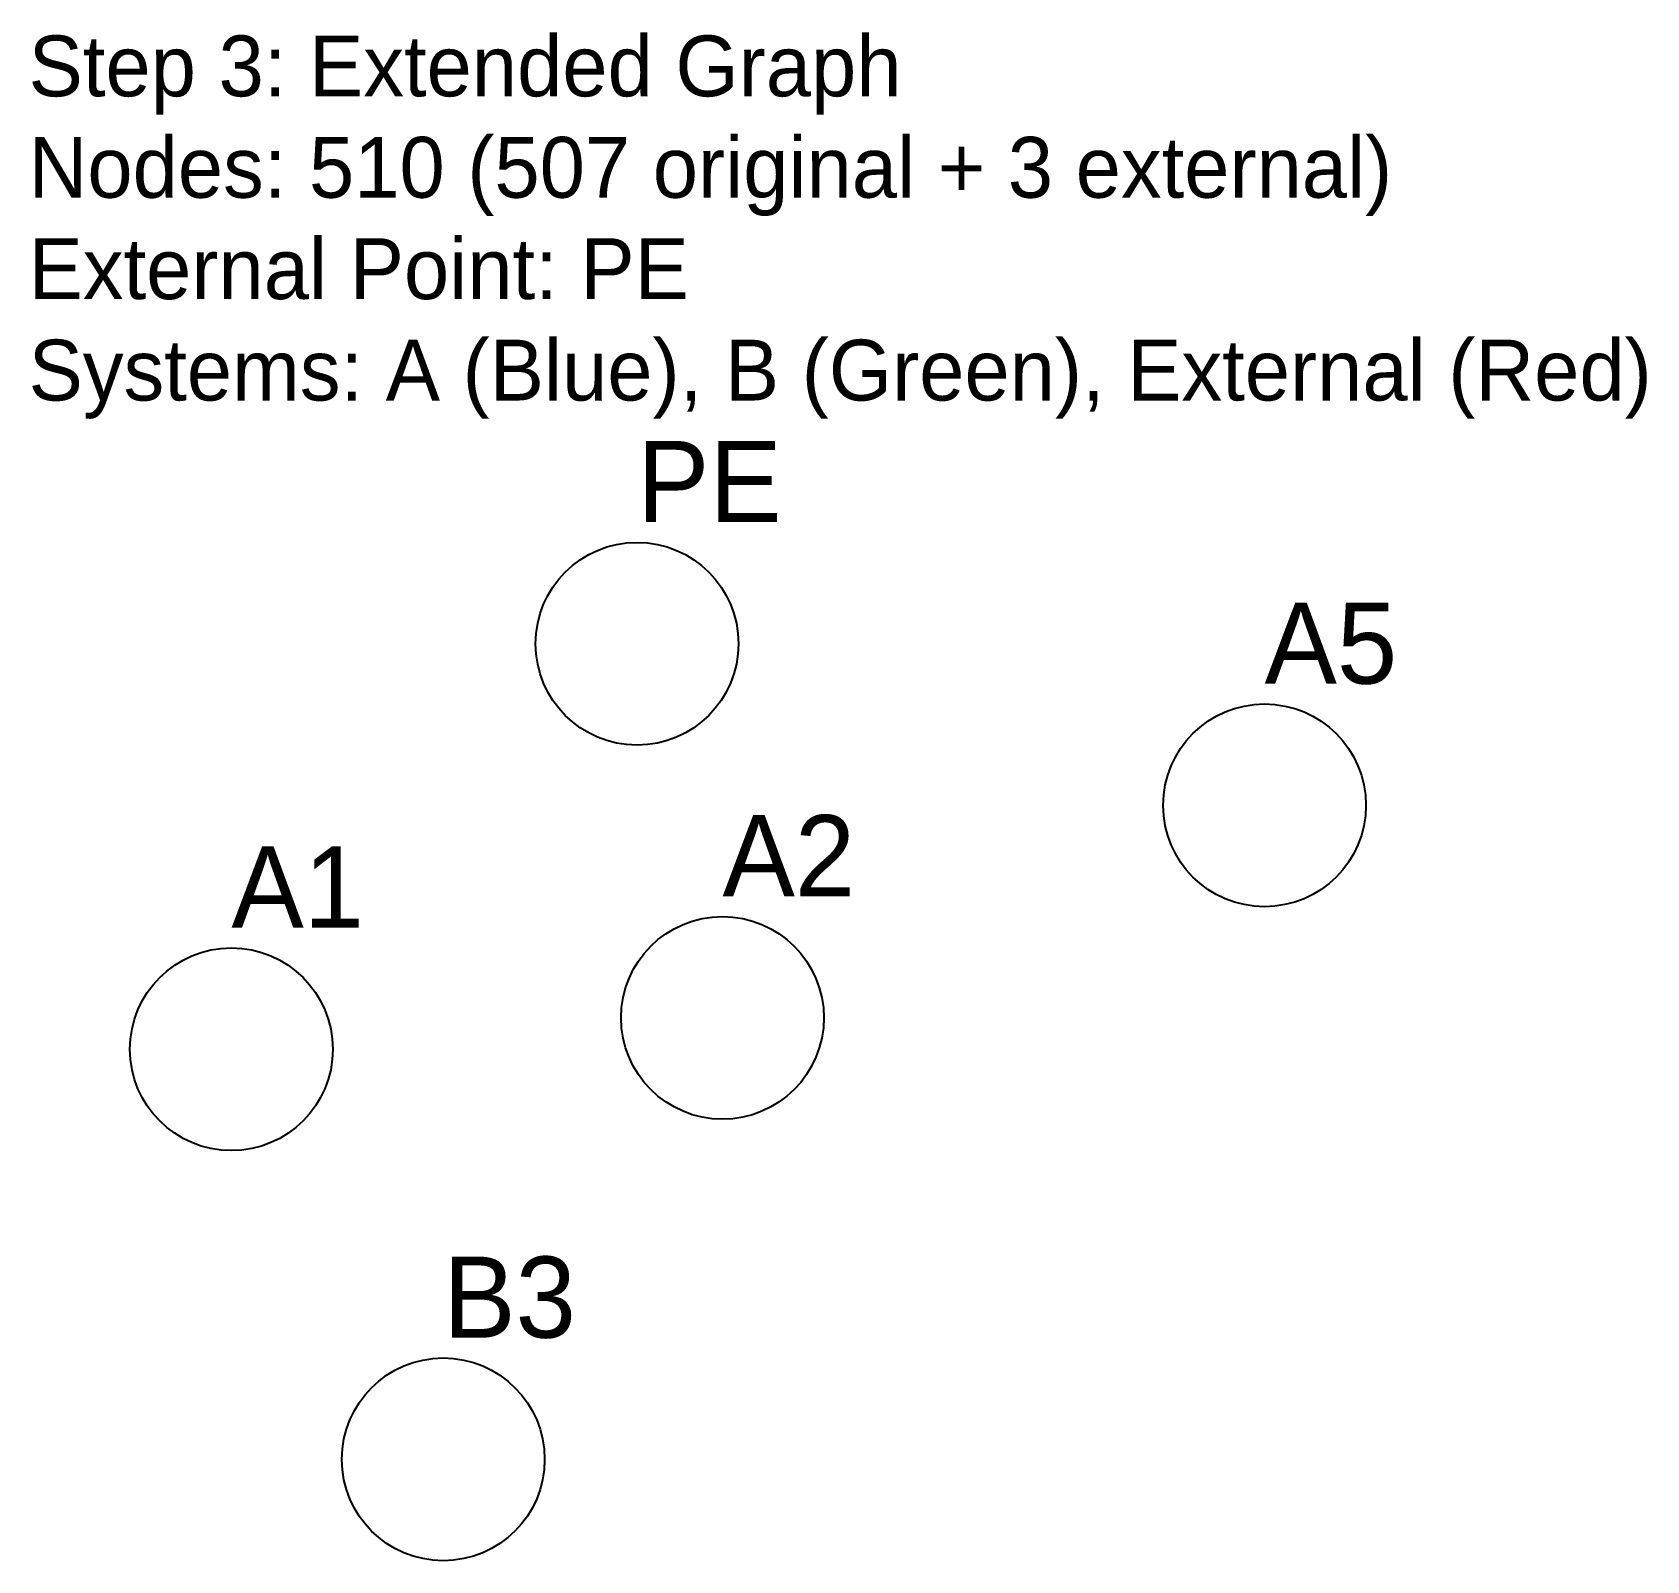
# Model space of a CAD drawing. Header units: metres. Extents: x 165.9 to 205.7, y -0.1 to 37.6.
import ezdxf

# ---------------------------------------------------------------- set-up
doc = ezdxf.new("R2010")
doc.units = ezdxf.units.M
doc.layers.add('LABELS', color=7, linetype='Continuous')
doc.layers.add('SPECIAL_POINTS', color=2, linetype='Continuous')

msp = doc.modelspace()

# ---------------------------------------------------------------- linework, layer by layer
at = {"layer": 'SPECIAL_POINTS'}
for centre in [(180.839, 22.53, 166.634), (196.31, 18.545, 153.799), (182.946, 13.304, 157.295), (170.839, 12.53, 156.634), (176.062, 2.416, 153.96)]:
    msp.add_circle(centre, 2.5, dxfattribs=at)

# ---------------------------------------------------------------- texts
at = {"layer": 'LABELS'}
for s, p in [('PE', (180.839, 25.53, 166.634)), ('A5', (196.31, 21.545, 153.799)), ('A2', (182.946, 16.304, 157.295)), ('A1', (170.839, 15.53, 156.634)), ('B3', (176.062, 5.416, 153.96))]:
    msp.add_text(s, height=2, dxfattribs=at).set_placement(p)
at = {"layer": 'LABELS', "insert": (165.839, 37.53, 176.634), "char_height": 1.5, "attachment_point": 1}
msp.add_mtext('Step 3: Extended Graph\\PNodes: 510 (507 original + 3 external)\\PExternal Point: PE\\PSystems: A (Blue), B (Green), External (Red)', dxfattribs=at)

doc.saveas('drawing.dxf')
